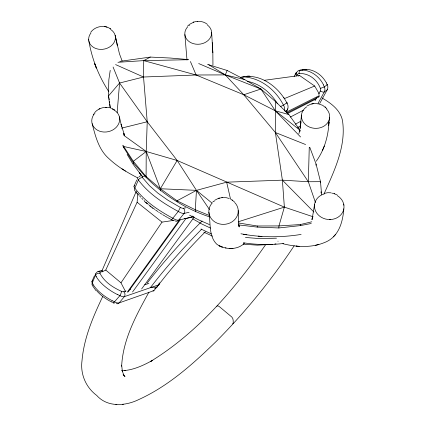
<?xml version="1.0" encoding="UTF-8"?>
<svg xmlns="http://www.w3.org/2000/svg" width="426" height="426" viewBox="0 0 426 426"><rect width="100%" height="100%" fill="white"/><g stroke="black" fill="none" stroke-linecap="round" stroke-linejoin="round"><path stroke-width="0.64" d="M311.268 223.48L300.255 225.62L278.844 227.963L257.277 227.101L257.283 226.004L238.448 222.968M209.667 216.909C185.789 209.044 163.797 195.188 146.091 177.365L146.219 151.496L147.226 121.761L143.535 77.015L143.722 60.62L150.346 57.079L170.171 58.027L188.335 59.576M212.947 65.231L212.846 52.739L211.642 32.408M315.453 202.52L308.333 181.748L309.26 147.332M278.844 227.963L278.955 225.924L284.371 207.121L282.385 180.155L275.382 132.518L275.681 101.681L260.898 89.023L244.662 79.555L227.17 70.476L207.521 64.411M216.914 306.443L217.436 305.548L219.305 306.587L231.813 317.029L232.782 318.504L233.182 320.427L233.23 323.462L232.479 323.888M113.082 67.02L119.568 83.022L147.226 121.761L177.163 160.469L196.461 190.358L195.305 209.757L195.555 211.85M101.899 271.948L105.754 270.063L137.119 202.254L137.752 193.814M117.161 112.539L119.568 83.022L143.535 77.015L196.13 74.997L225.274 74.896L244.662 79.555M275.681 101.681L288.876 114.578L300.09 130.276L299.995 131.485L299.19 130.452M300.623 124.536L300.91 122.225L300.117 128.407L301.47 115.052M300.255 225.62L300.362 224.545L311.773 221.808M315.922 165.24L316.065 164.031L309.761 147.252M320.357 182.77L320.501 181.673L316.065 164.031M329.665 117.203L328.579 125.281L329.005 122.076C328.297 136 324.516 149.75 316.289 161.172M314.553 204.469L312.104 219.449L312.711 216.988L312.077 218.772M110.222 70.354L108.827 79.907L108.454 95.978L110.137 107.666M343.841 208.825C342.706 222.819 338.516 237.399 324.111 242.703C311.012 248.012 296.31 247.101 282.848 243.699M299.654 131.07L298.866 133.711M153.823 290.915L153.845 290.83A6.097 1.39 41 0 0 153.962 290.782M135.654 191.338A3.403 2.407 -38 0 1 134.872 188.122L138.386 179.937A3.403 2.46 -37.8 0 1 142.603 177.738L149.51 185.736L157.849 193.09L167.913 200.215L180.368 207.43L178.302 211.418L171.603 219.752A3.461 1.283 29.9 0 0 174.271 220.641M99.95 273.29A3.365 2.577 -23 0 0 95.552 275.074L92.277 282.944A3.349 2.513 -24.3 0 0 93.108 285.899M321.609 194.629L320.501 181.673L308.333 181.748L275.382 132.518L243.768 94.758L225.274 74.896L227.17 70.476M101.873 270.995L136.176 191.562M322.53 150.24L324.362 145.996M91.92 281.533L94.481 275.643M136.751 180.044L134.014 186.284M102.725 296.523C93.028 316.795 83.949 338.026 82.005 360.657C80.173 374.14 85.903 387.415 96.745 395.461C107.389 407.469 125.319 406.138 138.631 399.625C168.392 386.132 193.116 363.916 216.296 341.332C245.328 312.141 271.41 280.031 294.19 245.743M324.053 193.899C334.186 171.007 346.524 146.043 342.429 120.286C340.097 109.738 330.816 103.092 322.045 97.969M294.185 76.435L296.027 72.91M295.66 74.374L296.235 73.283M296.581 75.993L297.151 74.907A2.764 2.439 80.6 0 1 299.116 73.591C308.664 72.851 317.21 79.71 320.411 88.416A2.774 2.481 79.2 0 1 320.293 91.031L318.536 94.284M286.474 111.569L287.369 109.881A3.275 1.193 28.2 0 0 287.353 108.838M315.022 100.744L316.779 97.522M317.732 103.971L324.25 92.032L327.184 89.854A3.003 0.9 23.2 0 0 327.269 89.263M319.692 103.539L327.184 89.854A5.336 4.83 68.3 0 0 327.179 84.54L326.3 82.91M300.101 128.056L300.665 127.033M148.914 292.204C136.299 315.165 122.906 339.405 121.66 366.131L121.666 365.125L122.342 371.238L122.022 370.215L123.748 375.066M313.147 216.791L284.371 207.121L177.163 160.469L160.346 188.745L160.746 190.901M93.289 114.567L93.656 113.96M265.558 244.785C234.3 289.558 197.723 332.557 150.719 361.376L152.215 360.545C143.599 365.263 134.462 369.566 124.568 370.545L125.553 370.482L121.953 370.37M125.526 291.554L120.979 282.821L162.013 222.122L173.19 220.46M326.939 84.912L327.461 84.556M127.214 292.225L179.373 220.018M128.157 291.911L180.273 219.816M132.555 291.975L185.976 218.527L193.351 216.839M141.645 288.945L194.187 217.095M90.743 32.275C95.035 26.279 104.178 24.58 110.307 28.702M159.223 282.795A3.073 2.529 69 0 1 158.626 284.861L124.355 296.656L119.147 302.897L153.85 290.67L158.642 284.877A4.074 1.597 37.9 0 0 159.095 283.625M119.568 83.022L108.454 95.978L108.896 97.799M94.647 112.624C98.204 108.342 104.253 106.404 109.647 107.714M126.091 290.947L123.812 291.693A3.025 1.374 29.2 0 1 121.469 291.341A3.381 0.719 -66.1 0 1 119.93 295.671L114.493 301.789L112.656 300.884M187.706 25.981L188.718 24.969M333.308 236.835L335.715 234.316M205.359 231.808L203.969 233.203A158.829 40.491 -45.7 0 0 165.767 275.723L156.709 287.204A4.159 3.807 -88.3 0 1 154.606 288.466M212.979 201.706L213.548 201.189M243.496 244.162C236.105 250.36 224.411 249.524 216.791 244.226C208.399 236.063 210.859 222.734 208.873 212.334M177.163 160.469L146.219 151.496L133.327 161.3L133.828 163.536L146.091 177.365M189.266 24.506L193.841 22.061L193.479 22.184C198.095 20.485 203.601 21.241 207.435 24.378M150.57 287.305L156.709 287.204A4.159 1.747 37.2 0 0 157.391 286.458M150.49 287.358L150.154 287.577M285.244 111.34L287.369 109.881A6.56 5.799 68.1 0 0 286.82 102.794C278.593 87.186 261.314 73.719 242.948 76.84M214.768 200.241L218.336 198.399L222.516 197.515L221.845 197.557M307.162 105.914L310.629 104.242L313.866 103.587M244.732 243.07L244.109 243.379M295.335 124.211L301.097 121.075M308.333 181.748L282.385 180.155L226.659 182.174L196.461 190.358L177.04 200.784L160.346 188.745L145.878 176.348L133.327 161.3L122.89 145.229M298.477 76.11L299.584 75.519L314.67 86.02L319.393 94.151M290.367 117.049L303.349 110.275M287.523 113.529L315.336 99.322M286.906 112.965L319.287 96.59L318.078 97.011M286.496 112.113L319.436 95.536M98.939 109.141L99.929 108.651M320.411 88.411L324.33 86.904L327.44 84.508M314.67 86.02L284.76 98.454L283.684 97.687M219.353 198.069L218.644 198.308L219.028 198.175M117.949 62.281L143.722 60.62L196.13 74.997L243.768 94.758L260.898 89.023L275.329 110.792L300.575 136.97M148.914 283.402L144.739 284.797M129.477 289.84L130.601 289.467M238.374 221.749L284.371 207.121M243.842 243.47L243.384 243.587M96.446 272.874A3.275 2.796 68.5 0 1 100.451 272.038L102.788 271.383M98.081 271.484L102.421 270.265M192.557 216.765L178.595 220.199A3.445 2.977 76.6 0 1 175.091 220.865M324.287 193.356L327.85 192.69L331.167 192.818M121.548 128.151L147.226 121.761M315.219 245.36L318.856 244.508M189.08 212.313L183.595 213.49A6.933 2.46 34.5 0 1 179.138 211.924C163.717 203.644 148.493 193.761 137.992 179.474A6.848 2.082 26.4 0 1 138.184 177.663M185.667 207.787L183.393 208.277A3.424 1.219 29.9 0 1 180.368 207.419M312.78 103.715L311.699 103.939M301.118 234.417C281.229 237.649 260.728 237.628 240.935 233.757M119.786 61.376L150.346 57.079M274.818 244.029L275.957 243.853M264.551 80.274L299.584 75.519M138.919 177.035A3.408 2.881 80.6 0 1 142.785 176.385L145.218 176.055M283.641 243.459C270.254 245.115 256.638 244.849 243.315 242.772M272.539 244.327L257.485 245.158L243.337 244.183M197.6 21.327L197.179 21.375M222.292 197.526L225.897 197.6L229.284 198.505M313.456 103.619L317.104 103.614M276.495 238.193L260.126 238.645L245.461 237.468M300.362 224.545L278.955 225.924L257.283 226.004M330.768 219.518L329.49 219.55M115.813 404.7L116.852 404.636M122.39 404.317L123.38 404.253M143.722 60.62L188.303 59.715M105.446 107.331L106.559 107.32M229.124 248.39L232.985 248.39M302.135 70.184L300.197 70.168A5.394 4.516 81.1 0 0 296.549 72.755M211.807 202.904L196.461 190.358L160.346 188.745L146.219 151.496L123.785 135.351M258.172 236.164L261.985 236.441M296.805 246.164L296.107 246.106L299.249 246.366M306.821 69.433L305.165 69.331L300.192 70.157A3.083 1.4 87.3 0 0 299.143 73.591M238.517 224.907L257.277 227.101M225.333 247.879L226.025 247.975M243.283 234.252L246.803 234.785M104.631 26.572L105.611 26.747M318.137 103.758L322.668 105.313L326.843 108.641M247.186 81.281C260.078 83.709 270.893 92.714 277.486 103.816M146.219 151.496L123.439 146.432L123.716 147.609L133.828 163.536M332.765 193.132L337.136 194.943M243.768 94.758L275.329 110.792L288.876 114.578M106.09 26.854L107.006 27.12M334.809 193.787L334.245 193.59L334.522 193.686M198.692 63.554L225.274 74.896L260.898 89.023M275.382 132.518L305.596 144.536M111.33 108.199L112.885 108.87M209.102 215.38L195.305 209.757L177.04 200.784L177.195 201.764M212.579 236.137L203.804 232.165M311.672 219.22L312.034 219.369M211.243 233.831L200.96 229.055M210.503 228.075L202.169 224.204L192.674 218.815M209.4 224.566L198.638 219.848L189.549 215.151M115.59 64.598L143.535 77.015M121.469 291.336C112.911 287.438 104.242 281.959 99.977 273.247A3.003 1.347 28.5 0 1 100.456 272.06M119.93 295.633L117.773 294.622M112.698 302.417L112.384 302.268M111.857 302.007L111.543 301.848M230.727 199.155L234.359 201.796M137.646 177.834C127.465 172.631 117.496 166.71 109.136 158.823C98.768 149.973 95.467 136.309 92.154 123.726M171.609 219.757L167.61 217.569M167.045 217.249L165.363 216.275M164.803 215.95L162.594 214.613M113.513 109.205L114.716 109.972M208.793 64.747L225.274 74.896M161.779 214.108L160.171 213.085M121.937 168.802L125.516 171.098M158.584 212.047L159.372 212.569M110.03 28.515L110.712 28.968M232.761 200.406L232.202 200.034L232.458 200.204M157.801 211.52L155.495 209.927M154.739 209.39L152.535 207.76M149.883 206.04L152.796 208.277M275.329 110.792L300.09 130.276M151.108 206.663L149.041 205.002M137.119 202.254L162.013 222.122M105.754 270.063L120.979 282.821M148.376 204.448L145.82 202.217M144.563 201.487L147.135 203.766M123.098 374.763L125.015 376.579L123.471 374.513M144.02 200.545L144.606 201.099M142.88 199.427L141.789 198.319M282.385 180.155L313.871 212.026M140.75 197.217L139.755 196.114M139.116 195.385L137.619 193.574M141.736 175.784L132.907 163.983L127.134 154.42M141.842 175.901L139.249 172.818L141.693 175.746M96.063 290.702L92.815 286.155M124.136 134.334L123.332 133.349L124.743 135.218L123.742 133.535M135.899 192.153L137.081 193.638M136.256 191.791L136.517 192.147M196.461 190.358L209.512 209.587M92.98 284.185L92.277 282.944A5.826 2.284 25.6 0 1 92.618 280.883M108.811 91.654C98.859 76.398 92.069 59.374 88.943 41.413M96.303 276.501L95.573 275.079M323.398 84.928L324.319 86.909M123.673 133.508L124.456 135.111L121.096 124.296L121.655 126.549L119.397 116.868M122.896 145.868L123.716 147.609M122.118 60.929L119.45 53.798L115.174 35.539M190.411 61.525L196.13 74.997M238.576 224.374L239.215 226.962L238.906 225.343M343.697 204.091L343.904 205.21M226.659 182.174L230.455 198.841M115.233 35.8L117.331 45.465L117.113 44.432M109.045 98.406L109.226 99.716M109.493 101.681L109.674 102.991M109.855 104.306L110.393 108.236M88.73 40.294L88.667 39.357M184.868 34.591L186.993 60.023M320.98 191.732L321.108 193.047M212.255 42.637L212.846 52.739M238.864 226.11L238.235 210.572M337.254 195.598A14.803 13.11 7.4 0 1 339.66 216.009A14.803 13.11 7.4 0 1 316.779 213.133A14.803 13.11 7.4 0 1 324.111 193.947M331.923 193.569A14.803 13.11 7.4 0 1 332.275 193.644M278.066 241.238A42.014 0.857 33.8 0 1 277.928 241.148M110.622 29.463A13.456 10.911 -10.3 0 1 112.597 44.506A13.456 10.911 -10.3 0 1 94.183 47.765A13.456 10.911 -10.3 0 1 90.956 32.94M185.986 218.533A3.419 1.246 30.1 0 1 184.522 218.368M183.393 208.282A3.461 2.993 77.1 0 1 184.101 213.447L178.595 220.199A6.875 2.503 34.4 0 1 172.679 218.144C158.477 210.497 144.611 201.194 134.866 188.122A6.795 2.13 26.4 0 1 134.856 185.688M142.619 177.743A3.376 1.177 29 0 1 142.79 176.385M193.319 216.419A5.091 1.459 50.8 0 1 192.669 216.019M150.74 287.188A170.757 43.665 -45.7 0 1 201.764 229.113M147.029 283.285A174.175 45.241 -45.8 0 1 202.1 221.025M114.487 301.805A5.852 2.631 34.6 0 0 119.12 302.87A3.307 2.609 78.6 0 1 116.357 303.536M123.806 291.703A3.312 2.625 79.1 0 1 124.344 296.645M124.323 296.629A5.9 2.583 34.8 0 1 119.93 295.655M114.498 301.741A3.365 0.564 -65.5 0 1 113.236 302.657A2.993 1.4 29.1 0 0 113.577 302.822M117.752 294.701A29.745 13.291 29.1 0 1 96.154 276.474M95.536 275.068A5.868 2.236 25.7 0 1 95.999 273.194M112.64 300.932A29.117 13.227 29.1 0 1 92.884 284.169M114.748 303.126A2.993 1.4 29.1 0 1 114.589 303.104M111.521 301.928A24.644 11.278 29.1 0 1 96.649 290.67M153.445 290.931A4.436 0.836 55.7 0 1 152.977 290.633M320.315 91.031A3.019 0.911 23 0 0 324.229 92.021A5.4 4.872 67.6 0 0 324.351 86.893M302.135 70.018A27.498 24.314 77.8 0 1 323.526 84.849M302.694 70.136A5.33 4.494 81.6 0 1 305.165 69.305A3.057 1.369 89 0 1 305.985 69.747M306.827 69.326A26.827 23.776 78.1 0 1 326.38 82.857M297.108 74.917A2.993 1.102 31.9 0 1 296.416 72.75M297.699 127.587A174.34 36.487 -55.6 0 1 299.931 126.091M286.986 103.289A3.307 0.506 -32.3 0 0 286.826 102.788L283.471 105.185A3.317 0.474 -31.3 0 0 280.51 106.692M242.293 78.602A3.291 1.587 -81.8 0 1 243.715 76.909C261.383 77.963 276.298 90.578 283.934 106.005A6.646 5.857 67.7 0 1 284.446 110.984M246.319 76.526A6.512 5.336 80.6 0 1 249.125 76.121M249.125 76.116A3.275 1.55 -80.7 0 1 250.025 76.52M240.44 77.665A6.592 5.373 80.4 0 1 242.948 76.85M234.593 202.393A14.713 13.153 -3.6 0 1 233.741 220.567A14.713 13.153 -3.6 0 1 213.426 220.897A14.713 13.153 -3.6 0 1 212.414 202.755M213.937 201.376A14.713 13.153 -3.6 0 1 214.491 200.96M112.256 109.141A14.053 11.869 -12 0 1 117.587 125.681A14.053 11.869 -12 0 1 97.57 130.265A14.053 11.869 -12 0 1 94.961 113.108M207.515 25.113A13.435 10.97 -4.6 0 1 208.202 40.379A13.435 10.97 -4.6 0 1 189.549 41.897A13.435 10.97 -4.6 0 1 187.754 26.726M189.091 25.507A13.435 10.97 -4.6 0 1 189.581 25.139M326.486 108.934A14.138 12.013 3.8 0 1 324.463 125.835A14.138 12.013 3.8 0 1 304.563 123.7A14.138 12.013 3.8 0 1 306.693 106.814M221.706 246.856L219.023 245.733L222.34 247.128L221.706 246.856M325.768 107.528L325.208 107.038L325.768 107.528M96.303 67.963L94.561 63.298L96.303 67.963"/></g></svg>
